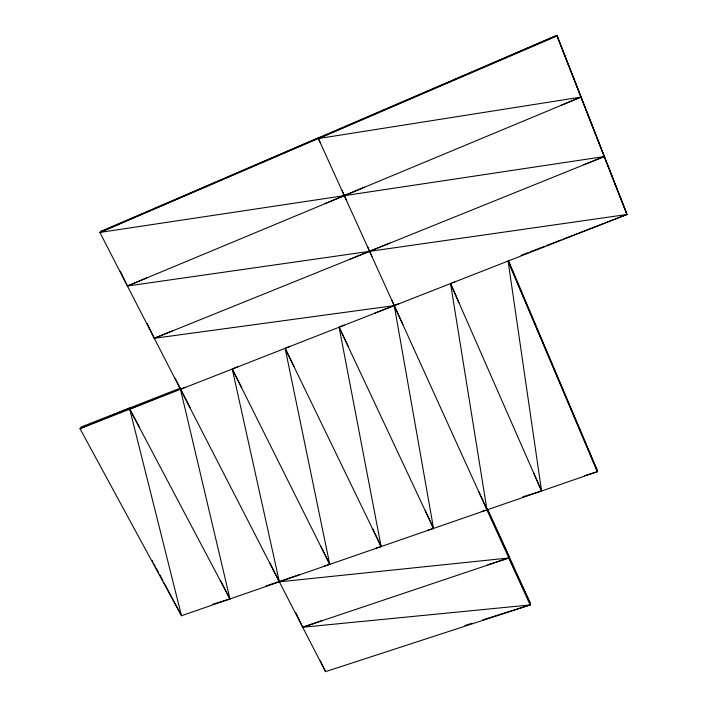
<?xml version="1.0" encoding="UTF-8"?>
<svg xmlns="http://www.w3.org/2000/svg" width="707" height="707" viewBox="0 0 707 707"><rect width="100%" height="100%" fill="white"/><g stroke="black" fill="none" stroke-linecap="round" stroke-linejoin="round"><path stroke-width="1.06" d="M508.527 260.733L596.991 469.802L597.256 471.71L181.505 615.735L80.006 428.663L626.994 214.495L556.904 35.35L101.163 231.216L99.881 232.426L325.512 671.65L530.153 604.945L530.1 602.735L508.828 557.982L508.837 555.879L478.886 491.842M482.81 619.88L530.153 604.945L318.371 138.554L318.998 137.6L321.181 137.255M212.4 604.352L229.969 598.944L129.735 409.194L130.866 407.515L80.006 428.663L81.278 426.948L180.462 388.09L129.735 409.194L181.505 615.735L163.936 582.648M626.614 213.293L604.299 156.565L99.881 232.426L318.998 137.6M320.695 143.459L318.371 138.554L556.904 35.35L626.994 214.495L563.24 239.099M99.881 232.426L557.063 36.004L604.299 156.565L154.267 338.291L147.127 323.391M146.711 277.886L127.41 286.008L120.252 271.064M364.609 187.134L324.973 203.643M318.371 138.554L580.995 97.089L127.41 286.008L626.994 214.495M185.543 387.224L180.479 389.318L229.969 598.944L220.363 580.385M237.322 366.951L232.267 369.045L279.371 581.834L508.828 557.982L302.702 627.25L295.623 612.395M290.179 346.253L285.133 348.348L329.745 564.38L324.566 565.98M344.159 325.114L339.113 327.208L381.126 546.582L375.938 548.181M399.287 303.533L374.71 313.157M455.6 281.483L450.553 283.578L486.999 509.906L481.776 511.523M560.633 105.484L580.995 97.089M173.604 330.381L154.267 338.291L394.241 305.627L402.972 324.654M389.972 243.005L350.115 259.107M583.832 164.731L604.299 156.565M521.077 255.368L528.279 252.593M530.338 251.798L544.726 246.248M546.785 245.453L561.181 239.894M265.929 585.97L299.105 574.809M322.48 620.401L302.702 627.25L530.153 604.945M487.857 564.822L508.828 557.982M464.923 625.518L472.285 623.203M584.618 475.634L597.256 471.71L508.086 261.051L541.562 491.003L522.703 496.862M428.327 530.038L433.532 528.429L394.241 305.627L392.04 300.572M101.163 231.216L104.424 230.729M129.735 409.194L139.686 427.664M152.058 560.262L153.092 562.215M154.126 564.159L155.16 566.104M156.194 568.048L158.775 572.917M159.809 574.862L162.91 580.703M190.183 407.877L175.265 378.422M241.723 387.683L232.267 369.045L329.745 564.38L321.005 546.564M269.933 563.108L279.371 581.834M294.386 367.172L285.133 348.348L381.126 546.582L372.589 528.695M348.109 346.138L339.113 327.208L433.532 528.429L425.207 510.454M320.315 660.736L325.512 671.65M371.953 256.323L367.419 246.354M346.651 200.611L342.126 190.66M487.521 508.925L530.1 602.735M459.02 302.72L450.553 283.578L541.562 491.003L533.661 472.842M508.086 261.051L596.991 469.802"/></g></svg>
